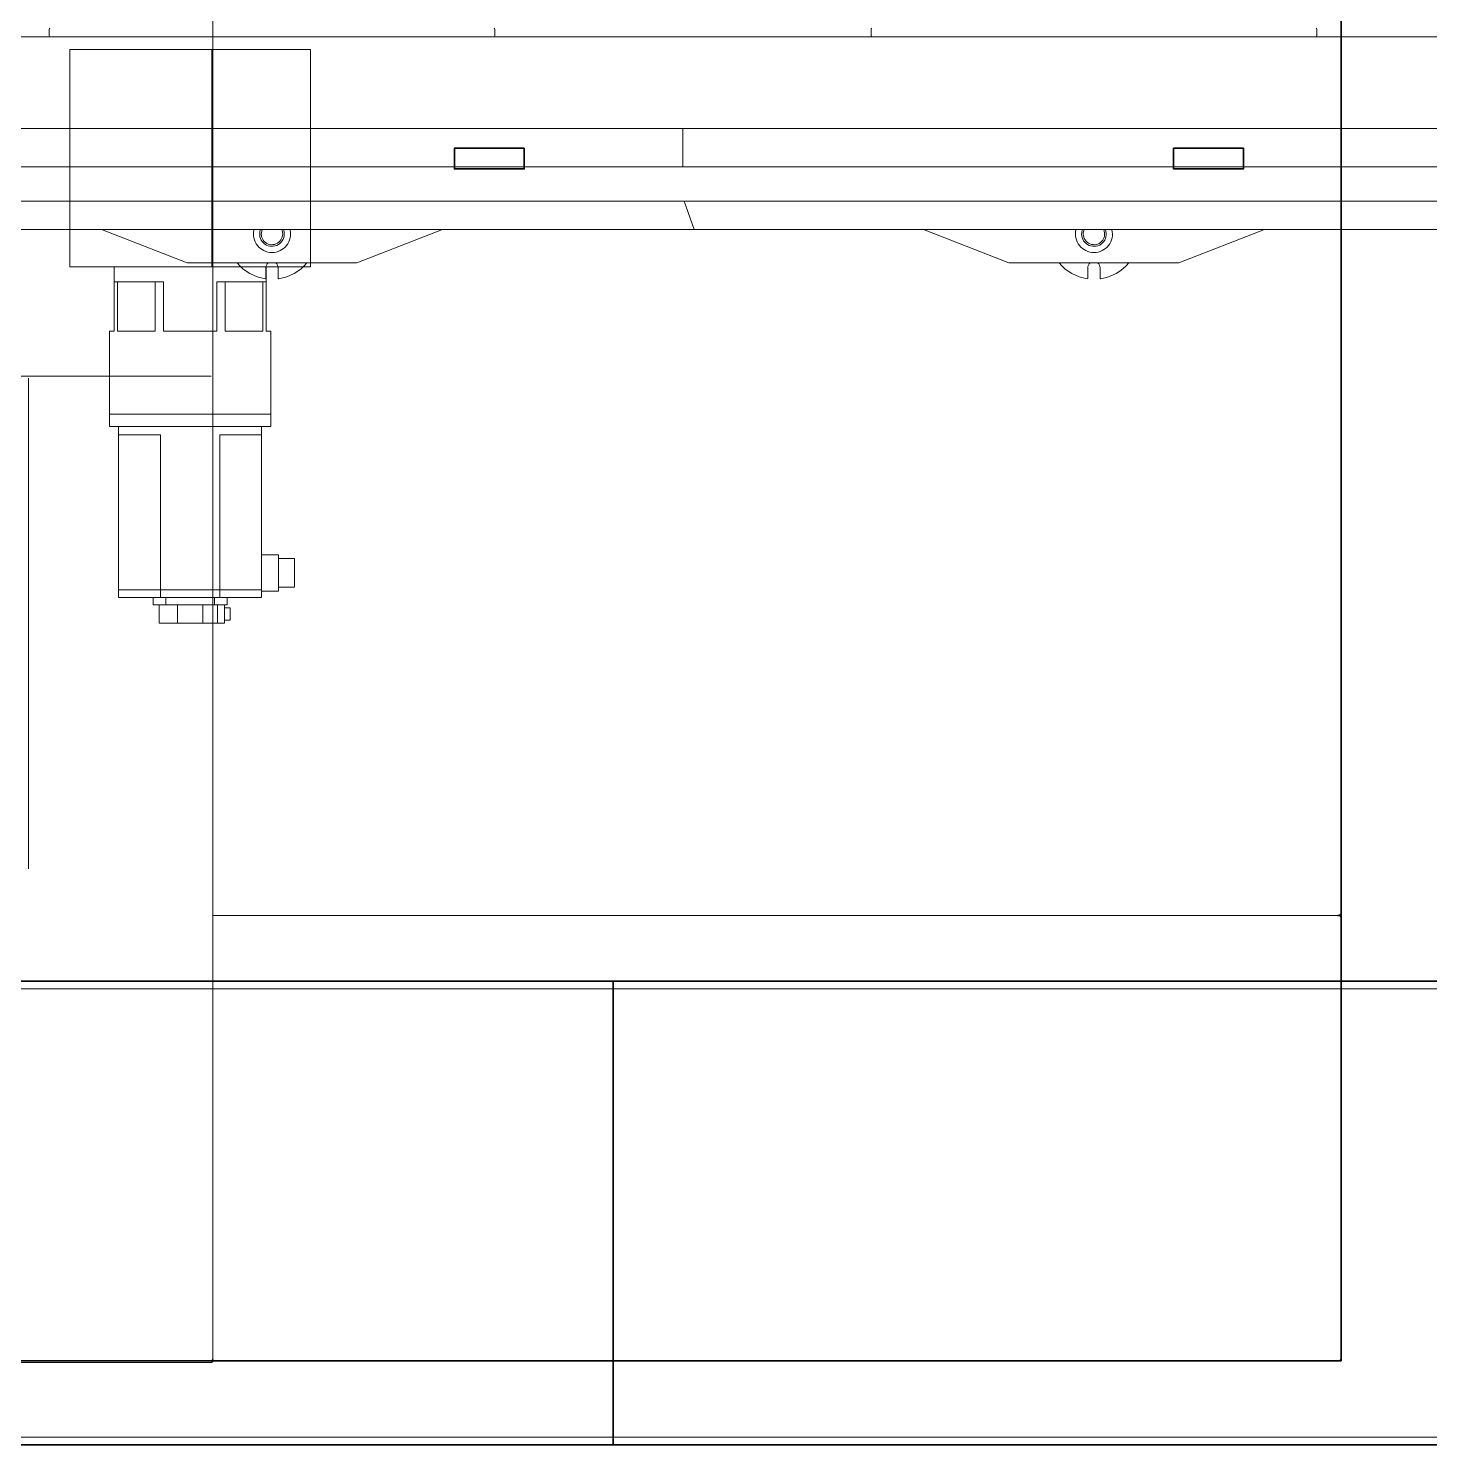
# Model space of a CAD drawing. Extents: x 28911 to 70911, y -59 to 29641.
# Drawn here: x 41976 to 43681, y 17648 to 19371 of the extents above; entities that cross this region are included whole.
import ezdxf
from ezdxf.lldxf.tags import DXFTag

# ---------------------------------------------------------------- set-up
doc = ezdxf.new("R2010")
doc.units = 0
doc.header["$LTSCALE"] = 300
doc.header["$MEASUREMENT"] = 0
for name, pattern in [('553_Civil-Base$0$DASHDOT2', [0.5, 0.25, -0.125, 0, -0.125]), ('CONTINUA', [0]), ('HIDDEN', [0.375, 0.25, -0.125])]:
    doc.linetypes.add(name, pattern=pattern)
for name, color, linetype, lineweight in [('20 CENTERLINE 0.05', 6, 'CENTER', 9), ('22 CONTINUA 0.18', 3, 'Continuous', 18), ('23 CONTINUA 0.35', 4, 'Continuous', 35), ('31 NASCOSTA 0.18', 3, 'HIDDEN', 18)]:
    doc.layers.add(name, color=color, linetype=linetype, lineweight=lineweight)
tags = doc.linetypes.add('CENTER', pattern=[2, 1.25, -0.25, 0.25, -0.25]).pattern_tags.tags
tags[10:11] = [DXFTag(74, 4), DXFTag(75, 0), DXFTag(340, '0'), DXFTag(46, 1.0), DXFTag(50, 0.0), DXFTag(44, 0.0), DXFTag(45, 0.0)]
tags[8:9] = [DXFTag(74, 4), DXFTag(75, 0), DXFTag(340, '0'), DXFTag(46, 1.0), DXFTag(50, 0.0), DXFTag(44, 0.0), DXFTag(45, 0.0)]
tags[6:7] = [DXFTag(74, 4), DXFTag(75, 0), DXFTag(340, '0'), DXFTag(46, 1.0), DXFTag(50, 0.0), DXFTag(44, 0.0), DXFTag(45, 0.0)]
tags[4:5] = [DXFTag(74, 4), DXFTag(75, 0), DXFTag(340, '0'), DXFTag(46, 1.0), DXFTag(50, 0.0), DXFTag(44, 0.0), DXFTag(45, 0.0)]

# ---------------------------------------------------------------- blocks, each defined once
blk = doc.blocks.new('A$C140b60f8')
at = {"layer": '31 NASCOSTA 0.18', "color": 7, "linetype": 'CONTINUA'}
for p, q in [((-1771, 98.8), (-1771, 107.1)), ((-1229, 98.8), (-1229, 107.1)), ((-771, 98.8), (-771, 107.1)), ((-229, 98.8), (-229, 107.1)), ((-6000, 97.8), (0, 97.8)), ((-1000, -13.8), (-3000, -13.8)), ((-1000, -13.8), (-1000, -60.4)), ((0, -13.8), (-1000, -13.8)), ((-1000, -60.4), (-3000, -60.4)), ((0, -60.4), (-1000, -60.4)), ((0, -102.2), (-6000, -102.2)), ((-6000, -102.2), (0, -102.2)), ((-986.2, -136.8), (-998.5, -102.2)), ((-2986.2, -136.8), (-986.2, -136.8)), ((-1603.4, -177.1), (-1707.3, -136.8)), ((-1292.7, -136.8), (-1396.6, -177.1)), ((-986.2, -136.8), (13.8, -136.8)), ((-707.3, -136.8), (-603.4, -177.1)), ((-396.6, -177.1), (-292.7, -136.8)), ((-1594.7, -177.2), (-1603.1, -177.2)), ((-1545.6, -177.2), (-1594.7, -177.2)), ((-1544.3, -177.2), (-1545.6, -177.2)), ((-1455.7, -177.2), (-1544.3, -177.2)), ((-1507.5, -183.2), (-1507.5, -194.5)), ((-1492.5, -194.5), (-1492.5, -183.2)), ((-1454.4, -177.2), (-1455.7, -177.2)), ((-1405.3, -177.2), (-1454.4, -177.2)), ((-1396.9, -177.2), (-1405.3, -177.2)), ((-603.1, -177.2), (-594.7, -177.2)), ((-594.7, -177.2), (-545.6, -177.2)), ((-545.6, -177.2), (-544.3, -177.2)), ((-544.3, -177.2), (-455.7, -177.2)), ((-507.5, -194.5), (-507.5, -183.2)), ((-492.5, -183.2), (-492.5, -194.5)), ((-455.7, -177.2), (-454.4, -177.2)), ((-454.4, -177.2), (-405.3, -177.2)), ((-405.3, -177.2), (-396.9, -177.2)), ((-1507.5, -196.1), (-1508.1, -196.6)), ((-1491.9, -196.6), (-1492.5, -196.1)), ((-508.1, -196.6), (-507.5, -196.1)), ((-492.5, -196.1), (-491.9, -196.6))]:
    blk.add_line(p, q, dxfattribs=at)
for points in [[(-1492.5, -194.5), (-1492.5, -183.2, 0.236068), (-1495.5, -177.2), (-1504.5, -177.2, 0.236068), (-1507.5, -183.2), (-1507.5, -194.5)], [(-492.5, -194.5), (-492.5, -183.2, 0.236068), (-495.5, -177.2), (-504.5, -177.2, 0.236068), (-507.5, -183.2), (-507.5, -194.5)]]:
    blk.add_lwpolyline(points, format="xyb", dxfattribs=at)
for centre, radius, start, end in [((-1770, 107.2), 0.998, 113.1168, 181.4669), ((-1230, 107.2), 0.998, 358.5331, 66.8832), ((-770, 107.2), 0.998, 113.1168, 181.4669), ((-230, 107.2), 0.998, 358.5331, 66.8832), ((-1770, 98.8), 0.957, 177.3247, 267.0479), ((-1230, 98.8), 0.957, 272.9521, 2.6753), ((-770, 98.8), 0.957, 177.3247, 267.0479), ((-230, 98.8), 0.957, 272.9521, 2.6753), ((-1500, -142.1), 22.5, 166.3756, 270), ((-1500, -142.1), 15, 159.3087, 0), ((-1500, -142.1), 13, 155.94, 0), ((-1500, -142.1), 22.5, 270, 13.6244), ((-1500, -142.1), 13, 0, 24.06), ((-1500, -142.1), 15, 0, 20.6913), ((-500, -142.1), 22.5, 166.3756, 270), ((-500, -142.1), 15, 180, 20.6913), ((-500, -142.1), 15, 159.3087, 180), ((-500, -142.1), 13, 155.94, 180), ((-500, -142.1), 13, 180, 24.06), ((-500, -142.1), 22.5, 270, 13.6244), ((-1603.1, -176.3), 0.83, 248.7344, 269.9491), ((-1500, -142.1), 55, 219.5212, 261.5591), ((-1500, -183.2), 7.5, 126.8699, 180), ((-1500, -183.2), 7.5, 0, 53.1301), ((-1500, -142.1), 55, 278.4409, 320.4788), ((-1396.9, -176.3), 0.83, 270.0509, 291.2656), ((-603.1, -176.3), 0.83, 248.7344, 269.9491), ((-500, -142.1), 55, 219.5212, 261.5591), ((-500, -183.2), 7.5, 126.8699, 180), ((-500, -183.2), 7.5, 0, 53.1301), ((-500, -142.1), 55, 278.4409, 320.4788), ((-396.9, -176.3), 0.83, 270.0509, 291.2656)]:
    blk.add_arc(centre, radius, start, end, dxfattribs=at)
for points, knots in [([(-1507.5, -194.5), (-1507.5, -194.7), (-1507.5, -195.1), (-1507.5, -195.6), (-1507.5, -196), (-1507.5, -196), (-1507.5, -196.1)], [0, 0, 0, 0, 0.250602, 0.500291, 0.750045, 1, 1, 1, 1]), ([(-1492.5, -196.1), (-1492.5, -196), (-1492.5, -196), (-1492.5, -195.6), (-1492.5, -195.1), (-1492.5, -194.7), (-1492.5, -194.5)], [0, 0, 0, 0, 0.2505077, 0.5001592, 0.7499619, 1, 1, 1, 1]), ([(-507.5, -196.1), (-507.5, -196), (-507.5, -196), (-507.5, -195.6), (-507.5, -195.1), (-507.5, -194.7), (-507.5, -194.5)], [0, 0, 0, 0, 0.2505077, 0.5001592, 0.7499619, 1, 1, 1, 1]), ([(-492.5, -194.5), (-492.5, -194.7), (-492.5, -195.1), (-492.5, -195.6), (-492.5, -196), (-492.5, -196), (-492.5, -196.1)], [0, 0, 0, 0, 0.250602, 0.500291, 0.750045, 1, 1, 1, 1])]:
    blk.add_open_spline(points, degree=3, knots=knots, dxfattribs=at)
blk = doc.blocks.new('A$Cb7a482d4')
at = {"layer": '22 CONTINUA 0.18', "color": 7}
for p, q in [((3000, 281.9), (0, 281.9)), ((0, 281.9), (0, -281.9)), ((3000, 281.9), (3000, 273.5)), ((3000, 272.8), (0, 272.8)), ((3000, 273.5), (3000, 272.8)), ((3000, 272.8), (3000, 267.3)), ((3000, 267.3), (3000, -267.3)), ((3000, -272.8), (0, -272.8)), ((3000, -267.3), (3000, -272.8)), ((3000, -272.8), (3000, -273.5)), ((3000, -273.5), (3000, -281.9)), ((3000, -281.9), (0, -281.9))]:
    blk.add_line(p, q, dxfattribs=at)
at = {"layer": '23 CONTINUA 0.35', "color": 7}
blk.add_lwpolyline([(0, -281.9), (3000, -281.9), (3000, 281.9), (0, 281.9)], close=True, dxfattribs=at)
blk = doc.blocks.new('A$Cfdf04e3a')
at = {"layer": '20 CENTERLINE 0.05'}
blk.add_line((-1108, 0), (-815, 0), dxfattribs=at)
at = {"layer": '22 CONTINUA 0.18'}
for p, q in [((-1003.5, 597.9), (-1010.2, 597.9)), ((-1010.2, 597.9), (-1010.2, 590.5)), ((-1010.2, 590.5), (-1010.2, 583.1)), ((-1003.5, 579.5), (-1003.5, 601.5)), ((-995, 601.5), (-1003.5, 601.5)), ((-995, 601.5), (-995, 579.5)), ((-977, 601.5), (-995, 601.5)), ((-977, 579.5), (-977, 601.5)), ((-946, 601.5), (-977, 601.5)), ((-946, 579.5), (-946, 601.5)), ((-924, 601.5), (-946, 601.5)), ((-924, 579.5), (-924, 601.5)), ((-1048.5, 561), (-1048.5, 570.5)), ((-997.5, 570.5), (-1048.5, 570.5)), ((-1010.2, 583.1), (-1003.5, 583.1)), ((-1006.5, 579.5), (-1006.5, 570.5)), ((-1006.5, 579.5), (-991, 579.5)), ((-997.5, 561), (-997.5, 570.5)), ((-925.5, 570.5), (-997.5, 570.5)), ((-991, 579.5), (-991, 570.5)), ((-932, 579.5), (-991, 579.5)), ((-932, 570.5), (-932, 579.5)), ((-932, 579.5), (-916.5, 579.5)), ((-925.5, 561), (-925.5, 570.5)), ((-874.5, 570.5), (-925.5, 570.5)), ((-916.5, 579.5), (-916.5, 570.5)), ((-874.5, 561), (-874.5, 570.5)), ((-1069.2, 557.9), (-1088.5, 557.9)), ((-1088.5, 557.9), (-1088.5, 523.1)), ((-1048.5, 562.5), (-1069.2, 562.5)), ((-1069.2, 562.5), (-1069.2, 518.5)), ((-997.5, 561), (-1048.5, 561)), ((-1048.5, 561), (-1048.5, 482.5)), ((-925.5, 561), (-997.5, 561)), ((-997.5, 561), (-997.5, 482.5)), ((-874.5, 561), (-925.5, 561)), ((-925.5, 561), (-925.5, 482.5)), ((-874.5, 561), (-874.5, 550.5)), ((-874.5, 550.5), (-874.5, 530.5)), ((-1088.5, 523.1), (-1069.2, 523.1)), ((-1048.5, 518.5), (-1069.2, 518.5)), ((-874.5, 530.5), (-874.5, 482.5)), ((-1048.5, 392.5), (-1048.5, 482.5)), ((-997.5, 372.5), (-997.5, 482.5)), ((-925.5, 372.5), (-925.5, 482.5)), ((-874.5, 482.5), (-874.5, 372.5)), ((-1048.5, 392.5), (-1048.5, 382.5)), ((-1048.5, 372.5), (-1048.5, 382.5)), ((-1059.5, 347.5), (-1059.5, 362.5)), ((-1059.5, 362.5), (-1054.6, 362.5)), ((-1054.6, 362.5), (-868.4, 362.5)), ((-1048.5, 362.5), (-1048.5, 372.5)), ((-1048.5, 372.5), (-1042.8, 372.5)), ((-1036.7, 372.5), (-1042.8, 372.5)), ((-1036.7, 372.5), (-997.5, 372.5)), ((-886.3, 372.5), (-925.5, 372.5)), ((-880.2, 372.5), (-886.3, 372.5)), ((-874.5, 372.5), (-880.2, 372.5)), ((-874.5, 362.5), (-874.5, 372.5)), ((-868.4, 362.5), (-863.5, 362.5)), ((-863.5, 347.5), (-863.5, 362.5)), ((-1054.6, 347.5), (-1059.5, 347.5)), ((-1059.5, 347.5), (-1059.5, 339.5)), ((-961.5, 347.5), (-1054.6, 347.5)), ((-868.4, 347.5), (-961.5, 347.5)), ((-863.5, 347.5), (-868.4, 347.5)), ((-863.5, 347.5), (-863.5, 339.5)), ((-1059.5, 314.5), (-1059.5, 339.5)), ((-863.5, 336.8), (-863.5, 339.5)), ((-863.5, 336.6), (-863.5, 339.5)), ((-863.5, 336.8), (-863.5, 336.6)), ((-863.5, 246.5), (-863.5, 336.7)), ((-1059.5, 314.5), (-1059.5, 246.5)), ((-1054, 246.5), (-1059.5, 246.5)), ((-1054, 246.5), (-1054, 186.5)), ((-1054, 246.5), (-1054, 168)), ((-1004, 246.5), (-1049.8, 246.5)), ((-1049.8, 186.5), (-1049.8, 246.5)), ((-1004, 246.5), (-1004, 186.5)), ((-929.1, 246.5), (-993.9, 246.5)), ((-993.9, 186.5), (-993.9, 246.5)), ((-929.1, 246.5), (-929.1, 186.5)), ((-873.2, 246.5), (-919, 246.5)), ((-919, 186.5), (-919, 246.5)), ((-873.2, 246.5), (-873.2, 186.5)), ((-869, 246.5), (-863.5, 246.5)), ((-869, 186.5), (-869, 246.5)), ((-869, 168), (-869, 246.5)), ((-1054, 186.5), (-1038, 186.5)), ((-1038, 186.5), (-993.9, 186.5)), ((-929.1, 186.5), (-885, 186.5)), ((-885, 186.5), (-869, 186.5)), ((-1108, 168), (-1108, -96)), ((-988, 168), (-1108, 168)), ((-988, 168), (-815, 168)), ((-988, -96), (-988, 168)), ((-815, -96), (-815, 168)), ((-1108, -96), (-988, -96)), ((-988, -96), (-815, -96))]:
    blk.add_line(p, q, dxfattribs=at)
blk = doc.blocks.new('A$C10cb6d12')
at = {"layer": '23 CONTINUA 0.35', "rotation": 180}
blk.add_blockref('A$Cfdf04e3a', (0, -2014), dxfattribs=at)
blk = doc.blocks.new('A$Ca74f9bd3')
at = {"color": 3, "ltscale": 50}
for points in [[(-2243, 2038), (-2158, 2038), (-2158, 2063), (-2243, 2063)], [(-1368, 2038), (-1283, 2038), (-1283, 2063), (-1368, 2063)]]:
    blk.add_lwpolyline(points, close=True, dxfattribs=at)
at = {"layer": '22 CONTINUA 0.18', "color": 7}
for p, q in [((-322, 3515), (-986, 3515)), ((-2362, 3509), (-2362, 2975)), ((-2358, 3513), (-992, 3513)), ((-1835.3, 3513), (-1535.4, 3513)), ((-989, 3513.6), (-989, -2634)), ((-2362, 1744), (-2362, 2967)), ((-2358, 2971), (-2357.6, 2971)), ((-989, 2971), (-2357.6, 2971)), ((-989, 2971), (-2357.3, 2971)), ((-765, 2317.7), (-765, 2914.3)), ((-765, 2912.3), (-765, 2317.7)), ((-322.7, 2315), (-987.3, 2315)), ((-987.3, 2315), (-767.7, 2315))]:
    blk.add_line(p, q, dxfattribs=at)
for points, knots in [([(-986, 3515), (-986.5, 3515), (-987.4, 3514.9), (-988.6, 3514.2), (-989.4, 3513.3), (-989.6, 3512.6), (-989.7, 3512.3)], [0, 0, 0, 0, 0.272811, 0.545628, 0.818444, 1, 1, 1, 1]), ([(-2362, 3509), (-2362, 3509.3), (-2361.9, 3509.9), (-2361.5, 3511), (-2360.8, 3512), (-2359.9, 3512.6), (-2358.9, 3512.9), (-2358.3, 3513), (-2358, 3513)], [0, 0, 0, 0, 0.149351, 0.282341, 0.500205, 0.701955, 0.838963, 1, 1, 1, 1]), ([(-988.4, 3510.7), (-988.6, 3511), (-988.9, 3511.7), (-989.9, 3512.5), (-991, 3512.9), (-991.7, 3513), (-992, 3513)], [0, 0, 0, 0, 0.2073399, 0.508909, 0.8104781, 1, 1, 1, 1]), ([(-2358, 2971), (-2358.6, 2971.1), (-2359.6, 2971.2), (-2360.6, 2971.9), (-2361.3, 2972.7), (-2361.7, 2973.4), (-2361.9, 2974.1), (-2362, 2974.7), (-2362, 2975)], [0, 0, 0, 0, 0.292167, 0.499194, 0.620132, 0.74343, 0.869825, 1, 1, 1, 1]), ([(-2358, 2971), (-2358.5, 2971), (-2359.4, 2970.9), (-2360.6, 2970.2), (-2361.5, 2969.1), (-2361.9, 2968), (-2362, 2967.3), (-2362, 2967)], [0, 0, 0, 0, 0.216052, 0.432108, 0.648163, 0.864219, 1, 1, 1, 1])]:
    blk.add_open_spline(points, degree=3, knots=knots, dxfattribs=at)
at = {"layer": '23 CONTINUA 0.35', "color": 7}
for p, q in [((-2362, 3513), (-322, 3513)), ((-2362, 2971), (-2362, 3513)), ((-2362, 2971), (-2362, 1740))]:
    blk.add_line(p, q, dxfattribs=at)
blk.add_lwpolyline([(-2360.3, 2971), (-2358, 2971)], dxfattribs=at)
at = {"color": 3, "linetype": '553_Civil-Base$0$DASHDOT2', "ltscale": 50, "rotation": 180}
blk.add_blockref('A$C10cb6d12', (0, 0), dxfattribs=at)

msp = doc.modelspace()

# ---------------------------------------------------------------- block references
at = {"layer": '23 CONTINUA 0.35', "rotation": 180}
for name, p in [('A$Ca74f9bd3', (41211.626, 21262.689)), ('A$Cb7a482d4', (42687.958, 17929.689)), ('A$Cb7a482d4', (45687.958, 17929.689))]:
    msp.add_blockref(name, p, dxfattribs=at)
at = {"layer": '23 CONTINUA 0.35'}
msp.add_blockref('A$C140b60f8', (43772.732, 19262.539), dxfattribs=at)

doc.saveas('drawing.dxf')
